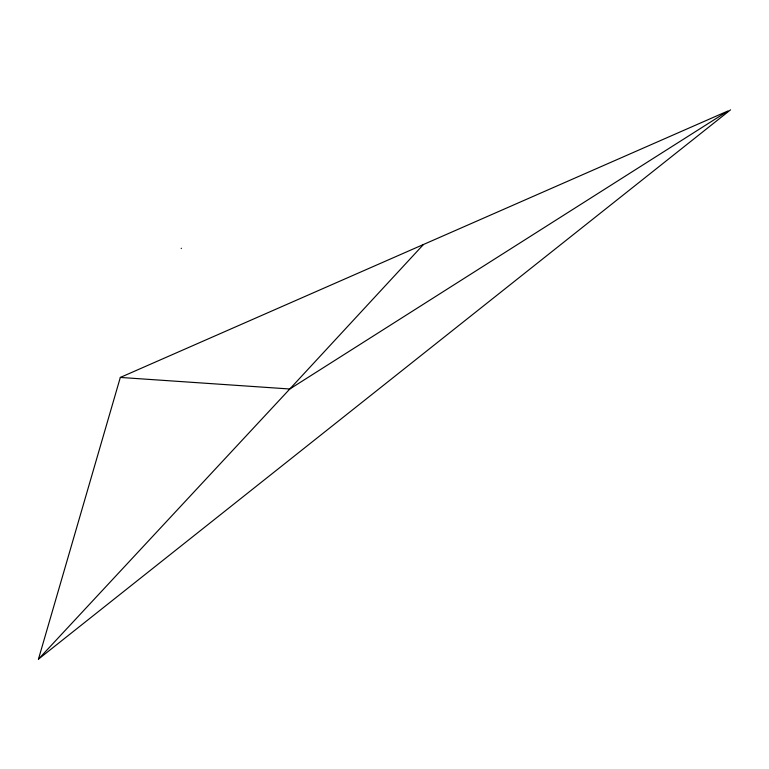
<?xml version="1.0" encoding="UTF-8"?>
<svg xmlns="http://www.w3.org/2000/svg" width="769" height="769" viewBox="0 0 769 769"><rect width="100%" height="100%" fill="white"/><g stroke="black" fill="none" stroke-linecap="round" stroke-linejoin="round"><path stroke-width="1.15" d="M181.292 248.233L181.273 248.579M38.45 659.168L120.32 377.435L728.137 110.89L289.798 388.999L38.45 659.168L730.55 109.832M423.469 244.494L289.798 388.999L120.32 377.435"/></g></svg>
